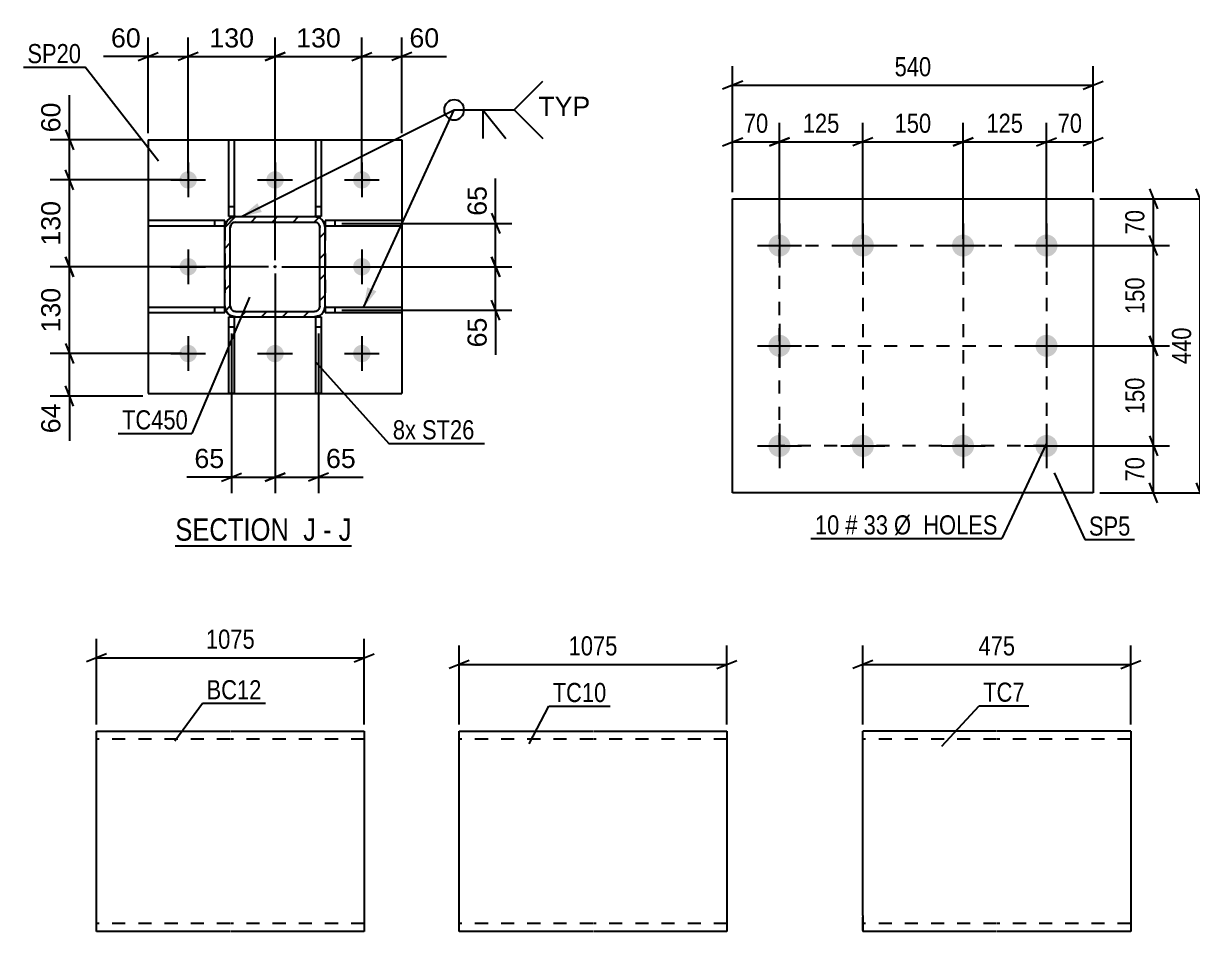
# Model space of a CAD drawing. Header units: millimetres. Extents: x 0 to 841, y 0 to 1249.
# Drawn here: x 481.8 to 656.9, y 320.5 to 456.5 of the extents above; entities that cross this region are included whole.
import ezdxf

# ---------------------------------------------------------------- set-up
doc = ezdxf.new("R2010")
doc.units = ezdxf.units.MM
doc.linetypes.add('DXK_LINE_DOT2', pattern=[3.9198, 1.9599, -1.9599])
doc.linetypes.add('DXK_LINE_DOT3', pattern=[5.9187, 2.979, -0.9799, 0.9799, -0.9799])
doc.styles.add('Arial', font='ARIAL.TTF', dxfattribs={"height": 0.2})
doc.styles.add('Arial Narrow', font='ARIALN.TTF', dxfattribs={"height": 0.2})

# ---------------------------------------------------------------- blocks, each defined once
blk = doc.blocks.new('Unknown-284856767-21 - 1675')
at = {"color": 6, "linetype": 'Continuous'}
blk.add_line((504.6, 378.27), (530.97, 378.27), dxfattribs=at)
at = {"color": 0, "linetype": 'Continuous'}
for points in [[(522.71, 379.02), (522.71, 382.52), (504.6, 382.52), (504.6, 379.02)], [(525.68, 379.02), (525.68, 382.52), (523.76, 382.52), (523.76, 379.02)], [(528.01, 379.02), (528.01, 382.52), (526.73, 382.52), (526.73, 379.02)], [(530.97, 379.02), (530.97, 382.52), (529.06, 382.52), (529.06, 379.02)]]:
    blk.add_wipeout(points, dxfattribs=at)
at = {"color": 7, "linetype": 'Continuous', "style": 'Arial Narrow'}
for s, p in [('SECTION ', (504.6, 379.02)), ('J', (523.76, 379.02)), ('J', (529.06, 379.02)), ('-', (526.73, 379.02))]:
    blk.add_text(s, height=3.34, dxfattribs=at).set_placement(p)
blk = doc.blocks.new('Part-284856767-1783 - 1675')
at = {"color": 2, "linetype": 'Continuous'}
for p, q in [((538.53, 413.93), (527.03, 413.93)), ((527.03, 413.93), (527.03, 413.13)), ((538.53, 413.93), (538.53, 413.13)), ((538.53, 413.13), (527.03, 413.13))]:
    blk.add_line(p, q, dxfattribs=at)
at = {"color": 7, "linetype": 'DXK_LINE_DOT2'}
blk.add_line((528.53, 413.13), (528.53, 413.93), dxfattribs=at)
blk = doc.blocks.new('Part-284856767-1773 - 1675')
at = {"color": 2, "linetype": 'Continuous'}
for p, q in [((512.03, 413.93), (500.53, 413.93)), ((500.53, 413.93), (500.53, 413.13)), ((512.03, 413.13), (512.03, 413.93)), ((512.03, 413.13), (500.53, 413.13))]:
    blk.add_line(p, q, dxfattribs=at)
at = {"color": 7, "linetype": 'DXK_LINE_DOT2'}
blk.add_line((510.53, 413.13), (510.53, 413.93), dxfattribs=at)
blk = doc.blocks.new('Part-284856767-1798 - 1675')
at = {"color": 2, "linetype": 'Continuous'}
for p, q in [((525.63, 401.03), (525.63, 412.53)), ((525.63, 412.53), (526.43, 412.53)), ((526.43, 412.53), (526.43, 401.03)), ((526.43, 401.03), (525.63, 401.03))]:
    blk.add_line(p, q, dxfattribs=at)
at = {"color": 7, "linetype": 'DXK_LINE_DOT2'}
blk.add_line((525.63, 411.03), (526.43, 411.03), dxfattribs=at)
blk = doc.blocks.new('Part-284856767-1778 - 1675')
at = {"color": 2, "linetype": 'Continuous'}
for p, q in [((538.53, 426.93), (527.03, 426.93)), ((527.03, 426.93), (527.03, 426.13)), ((538.53, 426.13), (527.03, 426.13)), ((538.53, 426.93), (538.53, 426.13))]:
    blk.add_line(p, q, dxfattribs=at)
at = {"color": 7, "linetype": 'DXK_LINE_DOT2'}
blk.add_line((528.53, 426.13), (528.53, 426.93), dxfattribs=at)
blk = doc.blocks.new('Part-284856767-1793 - 1675')
at = {"color": 2, "linetype": 'Continuous'}
for p, q in [((512.63, 427.53), (512.63, 439.03)), ((512.63, 439.03), (513.43, 439.03)), ((513.43, 439.03), (513.43, 427.53)), ((513.43, 427.53), (512.63, 427.53))]:
    blk.add_line(p, q, dxfattribs=at)
at = {"color": 7, "linetype": 'DXK_LINE_DOT2'}
blk.add_line((512.63, 429.03), (513.43, 429.03), dxfattribs=at)
blk = doc.blocks.new('Part-284856767-1722 - 1675')
at = {"linetype": 'Continuous'}
h = blk.add_hatch(dxfattribs=at)
h.set_pattern_fill('', scale=0.7, style=0, pattern_type=0)
h.set_pattern_definition([(45, (513.634, 427.534), (-1.57154, 1.57154), [])])
h.paths.add_polyline_path([(525.43, 427.53), (513.63, 427.53), (513.02, 427.41), (512.5, 427.07), (512.16, 426.55), (512.03, 425.93), (512.03, 414.13), (512.16, 413.52), (512.5, 413), (513.02, 412.66), (513.63, 412.53), (525.43, 412.53), (526.05, 412.66), (526.57, 413), (526.91, 413.52), (527.03, 414.13), (527.03, 425.93), (526.91, 426.55), (526.57, 427.07), (526.05, 427.41)])
h.paths.add_polyline_path([(526.17, 426.24), (526.23, 425.93), (526.23, 414.13), (526.17, 413.83), (526, 413.57), (525.74, 413.39), (525.43, 413.33), (513.63, 413.33), (513.33, 413.39), (513.07, 413.57), (512.89, 413.83), (512.83, 414.13), (512.83, 425.93), (512.89, 426.24), (513.07, 426.5), (513.33, 426.67), (513.63, 426.73), (525.43, 426.73), (525.74, 426.67), (526, 426.5)])
blk.add_hatch(color=246, dxfattribs=at).paths.add_polyline_path([(519.53, 419.93, -1), (519.53, 420.13, -1)])
at = {"color": 7, "linetype": 'DXK_LINE_DOT2'}
for p, q in [((513.02, 427.41), (513.63, 427.53)), ((513.63, 427.53), (525.43, 427.53)), ((525.43, 427.53), (526.05, 427.41)), ((512.03, 425.93), (512.16, 426.55)), ((512.03, 425.93), (512.03, 414.13)), ((512.89, 426.24), (512.83, 425.93)), ((512.83, 414.13), (512.83, 425.93)), ((513.63, 426.73), (513.33, 426.67)), ((513.63, 426.73), (525.43, 426.73)), ((525.74, 426.67), (525.43, 426.73)), ((526.23, 425.93), (526.17, 426.24)), ((526.23, 414.13), (526.23, 425.93)), ((526.91, 426.55), (527.03, 425.93)), ((527.03, 425.93), (527.03, 414.13)), ((512.16, 413.52), (512.03, 414.13)), ((512.83, 414.13), (512.89, 413.83)), ((513.33, 413.39), (513.63, 413.33)), ((513.63, 413.33), (525.43, 413.33)), ((525.43, 413.33), (525.74, 413.39)), ((526.17, 413.83), (526.23, 414.13)), ((527.03, 414.13), (526.91, 413.52)), ((513.63, 412.53), (513.02, 412.66)), ((513.63, 412.53), (525.43, 412.53)), ((526.05, 412.66), (525.43, 412.53))]:
    blk.add_line(p, q, dxfattribs=at)
at = {"color": 2, "linetype": 'Continuous'}
for p, q in [((513.63, 427.53), (513.02, 427.41)), ((513.63, 427.53), (513.63, 427.53)), ((513.63, 427.53), (525.43, 427.53)), ((525.43, 427.53), (525.43, 427.53)), ((526.05, 427.41), (525.43, 427.53)), ((512.16, 426.55), (512.03, 425.93)), ((512.03, 425.93), (512.03, 425.93)), ((512.03, 414.13), (512.03, 425.93)), ((512.83, 425.93), (512.89, 426.24)), ((512.83, 425.93), (512.83, 425.93)), ((512.83, 414.13), (512.83, 425.93)), ((513.33, 426.67), (513.63, 426.73)), ((513.63, 426.73), (513.63, 426.73)), ((513.63, 426.73), (525.43, 426.73)), ((525.43, 426.73), (525.43, 426.73)), ((525.43, 426.73), (525.74, 426.67)), ((526.17, 426.24), (526.23, 425.93)), ((526.23, 425.93), (526.23, 425.93)), ((526.23, 414.13), (526.23, 425.93)), ((527.03, 425.93), (526.91, 426.55)), ((527.03, 425.93), (527.03, 425.93)), ((527.03, 414.13), (527.03, 425.93)), ((512.03, 414.13), (512.03, 414.13)), ((512.03, 414.13), (512.16, 413.52)), ((512.83, 414.13), (512.83, 414.13)), ((512.89, 413.83), (512.83, 414.13)), ((513.63, 413.33), (513.33, 413.39)), ((513.63, 413.33), (513.63, 413.33)), ((513.63, 413.33), (525.43, 413.33)), ((525.74, 413.39), (525.43, 413.33)), ((525.43, 413.33), (525.43, 413.33)), ((526.23, 414.13), (526.17, 413.83)), ((526.23, 414.13), (526.23, 414.13)), ((526.91, 413.52), (527.03, 414.13)), ((527.03, 414.13), (527.03, 414.13)), ((513.02, 412.66), (513.63, 412.53)), ((513.63, 412.53), (513.63, 412.53)), ((513.63, 412.53), (525.43, 412.53)), ((525.43, 412.53), (526.05, 412.66)), ((525.43, 412.53), (525.43, 412.53))]:
    blk.add_line(p, q, dxfattribs=at)
at = {"color": 7, "linetype": 'DXK_LINE_DOT3'}
blk.add_line((519.53, 420.03), (519.53, 420.03), dxfattribs=at)
at = {"color": 246, "linetype": 'DXK_LINE_DOT2'}
blk.add_line((519.53, 420.03), (519.53, 420.03), dxfattribs=at)
at = {"color": 246, "linetype": 'Continuous'}
blk.add_circle((519.53, 420.03), 0.1, dxfattribs=at)
at = {"color": 7, "linetype": 'DXK_LINE_DOT2'}
for centre, radius, start, end in [((513.63, 425.93), 1.6, 112.5, 157.5), ((525.43, 425.93), 1.6, 22.5, 67.5), ((513.63, 425.93), 0.8, 112.5, 157.5), ((525.43, 425.93), 0.8, 22.5, 67.5), ((513.63, 414.13), 1.6, 202.5, 247.5), ((513.63, 414.13), 0.8, 202.5, 247.5), ((525.43, 414.13), 0.8, 292.5, 337.5), ((525.43, 414.13), 1.6, 292.5, 337.5)]:
    blk.add_arc(centre, radius, start, end, dxfattribs=at)
at = {"color": 2, "linetype": 'Continuous'}
for centre, radius, start, end in [((513.63, 425.93), 1.6, 112.5, 157.5), ((525.43, 425.93), 1.6, 22.5, 67.5), ((513.63, 425.93), 0.8, 112.5, 157.5), ((525.43, 425.93), 0.8, 22.5, 67.5), ((513.63, 414.13), 1.6, 202.5, 247.5), ((513.63, 414.13), 0.8, 202.5, 247.5), ((525.43, 414.13), 0.8, 292.5, 337.5), ((525.43, 414.13), 1.6, 292.5, 337.5)]:
    blk.add_arc(centre, radius, start, end, dxfattribs=at)
blk = doc.blocks.new('Part-284856767-1860 - 1675')
at = {"color": 2, "linetype": 'Continuous'}
for p, q in [((500.53, 439.03), (538.53, 439.03)), ((500.53, 439.03), (500.53, 401.03)), ((538.53, 439.03), (538.53, 401.03)), ((500.53, 401.03), (538.53, 401.03))]:
    blk.add_line(p, q, dxfattribs=at)
blk = doc.blocks.new('Bolt-284856767-1731 - 1675')
at = {"linetype": 'Continuous'}
for points in [[(507.83, 433.03, -1), (505.23, 433.03, -1)], [(520.83, 433.03, -1), (518.23, 433.03, -1)], [(533.83, 433.03, -1), (531.23, 433.03, -1)], [(507.83, 420.03, -1), (505.23, 420.03, -1)], [(533.83, 420.03, -1), (531.23, 420.03, -1)], [(507.83, 407.03, -1), (505.23, 407.03, -1)], [(520.83, 407.03, -1), (518.23, 407.03, -1)], [(533.83, 407.03, -1), (531.23, 407.03, -1)]]:
    blk.add_hatch(color=1, dxfattribs=at).paths.add_polyline_path(points)
at = {"color": 1, "linetype": 'Continuous'}
for p, q in [((506.53, 435.63), (506.53, 430.43)), ((519.53, 435.63), (519.53, 430.43)), ((532.53, 435.63), (532.53, 430.43)), ((503.93, 433.03), (509.13, 433.03)), ((516.93, 433.03), (522.13, 433.03)), ((529.93, 433.03), (535.13, 433.03)), ((506.53, 422.63), (506.53, 417.43)), ((532.53, 422.63), (532.53, 417.43)), ((503.93, 420.03), (509.13, 420.03)), ((529.93, 420.03), (535.13, 420.03)), ((506.53, 409.63), (506.53, 404.43)), ((519.53, 409.63), (519.53, 404.43)), ((532.53, 409.63), (532.53, 404.43)), ((503.93, 407.03), (509.13, 407.03)), ((516.93, 407.03), (522.13, 407.03)), ((529.93, 407.03), (535.13, 407.03))]:
    blk.add_line(p, q, dxfattribs=at)
blk = doc.blocks.new('Part-284856767-1768 - 1675')
at = {"color": 2, "linetype": 'Continuous'}
for p, q in [((512.03, 426.93), (500.53, 426.93)), ((500.53, 426.93), (500.53, 426.13)), ((512.03, 426.13), (500.53, 426.13)), ((512.03, 426.13), (512.03, 426.93))]:
    blk.add_line(p, q, dxfattribs=at)
at = {"color": 7, "linetype": 'DXK_LINE_DOT2'}
blk.add_line((510.53, 426.13), (510.53, 426.93), dxfattribs=at)
blk = doc.blocks.new('Part-284856767-1788 - 1675')
at = {"color": 2, "linetype": 'Continuous'}
for p, q in [((525.63, 427.53), (525.63, 439.03)), ((525.63, 439.03), (526.43, 439.03)), ((526.43, 439.03), (526.43, 427.53)), ((526.43, 427.53), (525.63, 427.53))]:
    blk.add_line(p, q, dxfattribs=at)
at = {"color": 7, "linetype": 'DXK_LINE_DOT2'}
blk.add_line((525.63, 429.03), (526.43, 429.03), dxfattribs=at)
blk = doc.blocks.new('Part-284856767-1803 - 1675')
at = {"color": 2, "linetype": 'Continuous'}
for p, q in [((512.63, 401.03), (512.63, 412.53)), ((512.63, 412.53), (513.43, 412.53)), ((513.43, 412.53), (513.43, 401.03)), ((513.43, 401.03), (512.63, 401.03))]:
    blk.add_line(p, q, dxfattribs=at)
at = {"color": 7, "linetype": 'DXK_LINE_DOT2'}
blk.add_line((512.63, 411.03), (513.43, 411.03), dxfattribs=at)
blk = doc.blocks.new('Part-284856767-5589 - 5583')
at = {"color": 2, "linetype": 'Continuous'}
for p, q in [((547.11, 322.89), (547.11, 350.49)), ((547.11, 350.49), (567.11, 350.49)), ((567.21, 350.49), (587.21, 350.49)), ((587.21, 350.49), (587.21, 350.31)), ((587.21, 350.31), (587.21, 320.49)), ((547.11, 320.49), (547.11, 322.89)), ((567.11, 320.49), (547.11, 320.49)), ((587.21, 320.49), (567.21, 320.49))]:
    blk.add_line(p, q, dxfattribs=at)
at = {"color": 7, "linetype": 'DXK_LINE_DOT2'}
for p, q in [((567.11, 349.29), (547.11, 349.29)), ((587.21, 349.29), (567.21, 349.29)), ((547.11, 320.67), (547.11, 322.89)), ((547.11, 321.69), (547.11, 321.78)), ((567.11, 321.69), (547.11, 321.69)), ((587.21, 321.69), (567.21, 321.69)), ((587.21, 321.69), (587.21, 321.78))]:
    blk.add_line(p, q, dxfattribs=at)
blk = doc.blocks.new('Part-284856767-5617 - 5610')
at = {"color": 2, "linetype": 'Continuous'}
for p, q in [((492.79, 322.89), (492.79, 350.49)), ((492.79, 350.49), (512.79, 350.49)), ((512.89, 350.49), (532.89, 350.49)), ((532.89, 350.49), (532.89, 350.31)), ((532.89, 350.31), (532.89, 320.49)), ((492.79, 320.49), (492.79, 322.89)), ((512.79, 320.49), (492.79, 320.49)), ((532.89, 320.49), (512.89, 320.49))]:
    blk.add_line(p, q, dxfattribs=at)
at = {"color": 7, "linetype": 'DXK_LINE_DOT2'}
for p, q in [((512.79, 349.29), (492.79, 349.29)), ((532.89, 349.29), (512.89, 349.29)), ((492.79, 320.67), (492.79, 322.89)), ((492.79, 321.69), (492.79, 321.78)), ((512.79, 321.69), (492.79, 321.69)), ((532.89, 321.69), (512.89, 321.69)), ((532.89, 321.69), (532.89, 321.78))]:
    blk.add_line(p, q, dxfattribs=at)
blk = doc.blocks.new('Part-284856767-5778 - 5772')
at = {"color": 2, "linetype": 'Continuous'}
for p, q in [((588.06, 386.2), (588.06, 430.2)), ((588.06, 430.2), (642.06, 430.2)), ((642.06, 430.2), (642.06, 386.2)), ((642.06, 386.2), (588.06, 386.2))]:
    blk.add_line(p, q, dxfattribs=at)
blk = doc.blocks.new('Bolt-284856767-5811 - 5772')
at = {"linetype": 'Continuous'}
for points in [[(595.06, 424.85, -1), (595.06, 421.55, -1)], [(607.56, 424.85, -1), (607.56, 421.55, -1)], [(622.56, 424.85, -1), (622.56, 421.55, -1)], [(635.06, 424.85, -1), (635.06, 421.55, -1)], [(595.06, 409.85, -1), (595.06, 406.55, -1)], [(635.06, 409.85, -1), (635.06, 406.55, -1)], [(595.06, 394.85, -1), (595.06, 391.55, -1)], [(607.56, 394.85, -1), (607.56, 391.55, -1)], [(622.56, 394.85, -1), (622.56, 391.55, -1)], [(635.06, 394.85, -1), (635.06, 391.55, -1)]]:
    blk.add_hatch(color=1, dxfattribs=at).paths.add_polyline_path(points)
at = {"color": 1, "linetype": 'Continuous'}
for p, q in [((595.06, 426.5), (595.06, 419.9)), ((607.56, 426.5), (607.56, 419.9)), ((622.56, 426.5), (622.56, 419.9)), ((635.06, 426.5), (635.06, 419.9)), ((591.76, 423.2), (598.36, 423.2)), ((604.26, 423.2), (610.86, 423.2)), ((619.26, 423.2), (625.86, 423.2)), ((631.76, 423.2), (638.36, 423.2)), ((595.06, 411.5), (595.06, 404.9)), ((635.06, 411.5), (635.06, 404.9)), ((591.76, 408.2), (598.36, 408.2)), ((631.76, 408.2), (638.36, 408.2)), ((595.06, 396.5), (595.06, 389.9)), ((607.56, 396.5), (607.56, 389.9)), ((622.56, 396.5), (622.56, 389.9)), ((635.06, 396.5), (635.06, 389.9)), ((591.76, 393.2), (598.36, 393.2)), ((604.26, 393.2), (610.86, 393.2)), ((619.26, 393.2), (625.86, 393.2)), ((631.76, 393.2), (638.36, 393.2))]:
    blk.add_line(p, q, dxfattribs=at)
blk = doc.blocks.new('Part-284856767-2026 - 2009')
at = {"color": 2, "linetype": 'Continuous'}
for p, q in [((627.57, 350.49), (607.57, 350.49)), ((607.57, 322.89), (607.57, 350.49)), ((647.67, 350.49), (627.67, 350.49)), ((647.67, 350.49), (647.67, 320.49)), ((607.57, 322.89), (607.57, 320.49)), ((627.57, 320.49), (607.57, 320.49)), ((647.67, 320.49), (627.67, 320.49))]:
    blk.add_line(p, q, dxfattribs=at)
at = {"color": 7, "linetype": 'DXK_LINE_DOT2'}
for p, q in [((627.57, 349.29), (607.57, 349.29)), ((647.67, 349.29), (627.67, 349.29)), ((607.57, 320.67), (607.57, 322.89)), ((607.57, 321.69), (607.57, 321.78)), ((627.57, 321.69), (607.57, 321.69)), ((647.67, 321.69), (627.67, 321.69)), ((647.67, 321.69), (647.67, 321.78))]:
    blk.add_line(p, q, dxfattribs=at)
blk = doc.blocks.new('Rectangle-284856767-5907 - 5772')
at = {"color": 1, "linetype": 'DXK_LINE_DOT2'}
blk.add_lwpolyline([(595.06, 423.2), (635.06, 423.2), (635.06, 393.2), (595.06, 393.2), (595.06, 423.2)], close=True, dxfattribs=at)
blk = doc.blocks.new('Line-284856767-5886 - 5772')
at = {"color": 1, "linetype": 'DXK_LINE_DOT2'}
blk.add_line((607.56, 423.2), (607.56, 393.2), dxfattribs=at)
blk = doc.blocks.new('Line-284856767-5893 - 5772')
at = {"color": 1, "linetype": 'DXK_LINE_DOT2'}
blk.add_line((622.56, 423.2), (622.56, 393.2), dxfattribs=at)
blk = doc.blocks.new('Line-284856767-5900 - 5772')
at = {"color": 1, "linetype": 'DXK_LINE_DOT2'}
blk.add_line((595.06, 408.2), (635.06, 408.2), dxfattribs=at)
blk = doc.blocks.new('StraightDimension-284856767-1909 - 1675')
at = {"color": 7, "linetype": 'Continuous'}
for p, q in [((519.53, 421.03), (519.53, 454.36)), ((532.53, 434.03), (532.53, 454.36)), ((521.03, 452.11), (518.03, 450.91)), ((531.03, 450.91), (534.03, 452.11)), ((519.53, 451.51), (532.53, 451.51))]:
    blk.add_line(p, q, dxfattribs=at)
at = {"color": 0}
blk.add_wipeout([(529.97, 452.26), (529.97, 456.46), (522.1, 456.46), (522.1, 452.26)], dxfattribs=at)
at = {"color": 3, "style": 'Arial'}
blk.add_text('130', height=2.865, dxfattribs=at).set_placement((522.7, 452.86))
blk = doc.blocks.new('StraightDimension-284856767-1868 - 1675')
at = {"color": 7, "linetype": 'Continuous'}
for p, q in [((551.97, 428.03), (553.17, 425.03)), ((529.53, 426.53), (554.97, 426.53)), ((552.57, 420.03), (552.57, 426.53)), ((553.17, 418.53), (551.97, 421.53)), ((520.53, 420.03), (554.97, 420.03))]:
    blk.add_line(p, q, dxfattribs=at)
at = {"color": 0}
blk.add_wipeout([(551.82, 432.71), (547.62, 432.71), (547.62, 427.06), (551.82, 427.06)], dxfattribs=at)
at = {"color": 7, "linetype": 'Continuous'}
blk.add_line((552.57, 426.53), (552.57, 433.23), dxfattribs=at)
blk.add_line((552.57, 426.53), (552.57, 433.23), dxfattribs=at)
at = {"color": 3, "style": 'Arial'}
blk.add_text('65', height=2.865, rotation=90.0002, dxfattribs=at).set_placement((551.22, 427.66))
blk = doc.blocks.new('StraightDimension-284856767-1887 - 1675')
at = {"color": 7, "linetype": 'Continuous'}
for p, q in [((489.33, 418.53), (488.13, 421.53)), ((518.53, 420.03), (485.88, 420.03)), ((488.73, 407.03), (488.73, 420.03)), ((488.13, 408.53), (489.33, 405.53)), ((505.53, 407.03), (485.88, 407.03))]:
    blk.add_line(p, q, dxfattribs=at)
at = {"color": 0}
blk.add_wipeout([(487.98, 417.47), (483.78, 417.47), (483.78, 409.6), (487.98, 409.6)], dxfattribs=at)
at = {"color": 3, "style": 'Arial'}
blk.add_text('130', height=2.865, rotation=90.0002, dxfattribs=at).set_placement((487.38, 410.2))
blk = doc.blocks.new('StraightDimension-284856767-1863 - 1675')
at = {"color": 7, "linetype": 'Continuous'}
for p, q in [((551.97, 421.53), (553.17, 418.53)), ((520.53, 420.03), (554.97, 420.03)), ((552.57, 413.53), (552.57, 420.03)), ((553.17, 412.03), (551.97, 415.03)), ((529.53, 413.53), (554.97, 413.53))]:
    blk.add_line(p, q, dxfattribs=at)
at = {"color": 0}
blk.add_wipeout([(551.82, 413.01), (547.62, 413.01), (547.62, 407.36), (551.82, 407.36)], dxfattribs=at)
at = {"color": 7, "linetype": 'Continuous'}
blk.add_line((552.57, 413.53), (552.57, 406.84), dxfattribs=at)
blk.add_line((552.57, 413.53), (552.57, 406.84), dxfattribs=at)
at = {"color": 3, "style": 'Arial'}
blk.add_text('65', height=2.865, rotation=90.0002, dxfattribs=at).set_placement((551.22, 407.96))
blk = doc.blocks.new('StraightDimension-284856767-1938 - 1675')
at = {"color": 7, "linetype": 'Continuous'}
for p, q in [((506.53, 434.03), (506.53, 454.36)), ((519.53, 421.03), (519.53, 454.36)), ((508.03, 452.11), (505.03, 450.91)), ((518.03, 450.91), (521.03, 452.11)), ((506.53, 451.51), (519.53, 451.51))]:
    blk.add_line(p, q, dxfattribs=at)
at = {"color": 0}
blk.add_wipeout([(516.97, 452.26), (516.97, 456.46), (509.1, 456.46), (509.1, 452.26)], dxfattribs=at)
at = {"color": 3, "style": 'Arial'}
blk.add_text('130', height=2.865, dxfattribs=at).set_placement((509.7, 452.86))
blk = doc.blocks.new('StraightDimension-284856767-1874 - 1675')
at = {"color": 7, "linetype": 'Continuous'}
for p, q in [((488.13, 440.53), (489.33, 437.53)), ((499.53, 439.03), (485.88, 439.03)), ((488.73, 433.03), (488.73, 439.03)), ((489.33, 431.53), (488.13, 434.53)), ((505.53, 433.03), (485.88, 433.03))]:
    blk.add_line(p, q, dxfattribs=at)
at = {"color": 0}
blk.add_wipeout([(487.98, 445.21), (483.78, 445.21), (483.78, 439.56), (487.98, 439.56)], dxfattribs=at)
at = {"color": 7, "linetype": 'Continuous'}
blk.add_line((488.73, 439.03), (488.73, 445.73), dxfattribs=at)
blk.add_line((488.73, 439.03), (488.73, 445.73), dxfattribs=at)
at = {"color": 3, "style": 'Arial'}
blk.add_text('60', height=2.865, rotation=90.0002, dxfattribs=at).set_placement((487.38, 440.16))
blk = doc.blocks.new('StraightDimension-284856767-1881 - 1675')
at = {"color": 7, "linetype": 'Continuous'}
for p, q in [((489.33, 431.53), (488.13, 434.53)), ((505.53, 433.03), (485.88, 433.03)), ((488.73, 420.03), (488.73, 433.03)), ((488.13, 421.53), (489.33, 418.53)), ((518.53, 420.03), (485.88, 420.03))]:
    blk.add_line(p, q, dxfattribs=at)
at = {"color": 0}
blk.add_wipeout([(487.98, 430.47), (483.78, 430.47), (483.78, 422.6), (487.98, 422.6)], dxfattribs=at)
at = {"color": 3, "style": 'Arial'}
blk.add_text('130', height=2.865, rotation=90.0002, dxfattribs=at).set_placement((487.38, 423.2))
blk = doc.blocks.new('StraightDimension-284856767-1893 - 1675')
at = {"color": 7, "linetype": 'Continuous'}
for p, q in [((488.13, 408.53), (489.33, 405.53)), ((505.53, 407.03), (485.88, 407.03)), ((488.73, 400.68), (488.73, 407.03)), ((489.33, 399.18), (488.13, 402.18)), ((499.72, 400.68), (485.88, 400.68))]:
    blk.add_line(p, q, dxfattribs=at)
at = {"color": 0}
blk.add_wipeout([(487.98, 400.15), (483.78, 400.15), (483.78, 394.5), (487.98, 394.5)], dxfattribs=at)
at = {"color": 7, "linetype": 'Continuous'}
blk.add_line((488.73, 400.68), (488.73, 393.98), dxfattribs=at)
blk.add_line((488.73, 400.68), (488.73, 393.98), dxfattribs=at)
at = {"color": 3, "style": 'Arial'}
blk.add_text('64', height=2.865, rotation=90.0002, dxfattribs=at).set_placement((487.38, 395.1))
blk = doc.blocks.new('StraightDimension-284856767-1898 - 1675')
at = {"color": 7, "linetype": 'Continuous'}
for p, q in [((519.53, 419.03), (519.53, 386.15)), ((513.03, 410.03), (513.03, 386.15)), ((511.53, 387.95), (514.53, 389.15)), ((521.03, 389.15), (518.03, 387.95)), ((513.03, 388.55), (519.53, 388.55))]:
    blk.add_line(p, q, dxfattribs=at)
at = {"color": 0}
blk.add_wipeout([(512.51, 389.3), (512.51, 393.5), (506.86, 393.5), (506.86, 389.3)], dxfattribs=at)
at = {"color": 7, "linetype": 'Continuous'}
blk.add_line((513.03, 388.55), (506.34, 388.55), dxfattribs=at)
blk.add_line((513.03, 388.55), (506.34, 388.55), dxfattribs=at)
at = {"color": 3, "style": 'Arial'}
blk.add_text('65', height=2.865, dxfattribs=at).set_placement((507.46, 389.9))
blk = doc.blocks.new('StraightDimension-284856767-1903 - 1675')
at = {"color": 7, "linetype": 'Continuous'}
for p, q in [((519.53, 419.03), (519.53, 386.15)), ((526.03, 410.03), (526.03, 386.15)), ((518.03, 387.95), (521.03, 389.15)), ((527.53, 389.15), (524.53, 387.95)), ((519.53, 388.55), (526.03, 388.55))]:
    blk.add_line(p, q, dxfattribs=at)
at = {"color": 0}
blk.add_wipeout([(532.21, 389.3), (532.21, 393.5), (526.56, 393.5), (526.56, 389.3)], dxfattribs=at)
at = {"color": 7, "linetype": 'Continuous'}
blk.add_line((526.03, 388.55), (532.73, 388.55), dxfattribs=at)
blk.add_line((526.03, 388.55), (532.73, 388.55), dxfattribs=at)
at = {"color": 3, "style": 'Arial'}
blk.add_text('65', height=2.865, dxfattribs=at).set_placement((527.16, 389.9))
blk = doc.blocks.new('StraightDimension-284856767-1918 - 1675')
at = {"color": 7, "linetype": 'Continuous'}
for p, q in [((532.53, 434.03), (532.53, 454.36)), ((538.53, 440.03), (538.53, 454.36)), ((531.03, 450.91), (534.03, 452.11)), ((540.03, 452.11), (537.03, 450.91)), ((532.53, 451.51), (538.53, 451.51))]:
    blk.add_line(p, q, dxfattribs=at)
at = {"color": 0}
blk.add_wipeout([(544.71, 452.26), (544.71, 456.46), (539.06, 456.46), (539.06, 452.26)], dxfattribs=at)
at = {"color": 7, "linetype": 'Continuous'}
blk.add_line((538.53, 451.51), (545.23, 451.51), dxfattribs=at)
blk.add_line((538.53, 451.51), (545.23, 451.51), dxfattribs=at)
at = {"color": 3, "style": 'Arial'}
blk.add_text('60', height=2.865, dxfattribs=at).set_placement((539.66, 452.86))
blk = doc.blocks.new('StraightDimension-284856767-1928 - 1675')
at = {"color": 7, "linetype": 'Continuous'}
for p, q in [((500.53, 440.03), (500.53, 454.36)), ((506.53, 434.03), (506.53, 454.36)), ((499.03, 450.91), (502.03, 452.11)), ((508.03, 452.11), (505.03, 450.91)), ((500.53, 451.51), (506.53, 451.51))]:
    blk.add_line(p, q, dxfattribs=at)
at = {"color": 0}
blk.add_wipeout([(500.01, 452.26), (500.01, 456.46), (494.36, 456.46), (494.36, 452.26)], dxfattribs=at)
at = {"color": 7, "linetype": 'Continuous'}
blk.add_line((500.53, 451.51), (493.84, 451.51), dxfattribs=at)
blk.add_line((500.53, 451.51), (493.84, 451.51), dxfattribs=at)
at = {"color": 3, "style": 'Arial'}
blk.add_text('60', height=2.865, dxfattribs=at).set_placement((494.96, 452.86))
blk = doc.blocks.new('StraightDimension-284856767-5593 - 5583')
at = {"color": 7, "linetype": 'Continuous'}
for p, q in [((547.11, 351.49), (547.11, 363.34)), ((587.21, 351.49), (587.21, 363.34)), ((548.61, 361.09), (545.61, 359.89)), ((585.71, 359.89), (588.71, 361.09)), ((547.11, 360.49), (587.21, 360.49))]:
    blk.add_line(p, q, dxfattribs=at)
at = {"color": 0}
blk.add_wipeout([(571.42, 361.24), (571.42, 365.44), (562.9, 365.44), (562.9, 361.24)], dxfattribs=at)
at = {"color": 3, "style": 'Arial Narrow'}
blk.add_text('1075', height=2.863, dxfattribs=at).set_placement((563.5, 361.84))
blk = doc.blocks.new('StraightDimension-284856767-5620 - 5610')
at = {"color": 7, "linetype": 'Continuous'}
for p, q in [((492.79, 351.49), (492.79, 364.34)), ((532.89, 351.49), (532.89, 364.34)), ((494.29, 362.09), (491.29, 360.89)), ((492.79, 361.49), (532.89, 361.49)), ((531.39, 360.89), (534.39, 362.09))]:
    blk.add_line(p, q, dxfattribs=at)
at = {"color": 0}
blk.add_wipeout([(517.1, 362.24), (517.1, 366.44), (508.59, 366.44), (508.59, 362.24)], dxfattribs=at)
at = {"color": 3, "style": 'Arial Narrow'}
blk.add_text('1075', height=2.863, dxfattribs=at).set_placement((509.19, 362.84))
blk = doc.blocks.new('StraightDimension-284856767-14432 - 5772')
at = {"color": 7, "linetype": 'Continuous'}
for p, q in [((607.56, 424.2), (607.56, 441.58)), ((622.56, 424.2), (622.56, 441.58)), ((609.06, 439.33), (606.06, 438.13)), ((607.56, 438.73), (622.56, 438.73)), ((621.06, 438.13), (624.06, 439.33))]:
    blk.add_line(p, q, dxfattribs=at)
at = {"color": 0}
blk.add_wipeout([(618.4, 439.48), (618.4, 443.68), (611.71, 443.68), (611.71, 439.48)], dxfattribs=at)
at = {"color": 3, "style": 'Arial Narrow'}
blk.add_text('150', height=2.863, dxfattribs=at).set_placement((612.31, 440.08))
blk = doc.blocks.new('StraightDimension-284856767-5838 - 5772')
at = {"color": 7, "linetype": 'Continuous'}
for p, q in [((635.06, 424.2), (635.06, 441.58)), ((642.06, 431.2), (642.06, 441.58)), ((633.56, 438.13), (636.56, 439.33)), ((635.06, 438.73), (642.06, 438.73)), ((643.56, 439.33), (640.56, 438.13))]:
    blk.add_line(p, q, dxfattribs=at)
at = {"color": 0}
blk.add_wipeout([(640.99, 439.48), (640.99, 443.68), (636.13, 443.68), (636.13, 439.48)], dxfattribs=at)
at = {"color": 3, "style": 'Arial Narrow'}
blk.add_text('70', height=2.863, dxfattribs=at).set_placement((636.73, 440.08))
blk = doc.blocks.new('StraightDimension-284856767-5813 - 5772')
at = {"color": 7, "linetype": 'Continuous'}
for p, q in [((588.06, 431.2), (588.06, 450.05)), ((642.06, 431.2), (642.06, 450.05)), ((589.56, 447.8), (586.56, 446.6)), ((588.06, 447.2), (642.06, 447.2)), ((640.56, 446.6), (643.56, 447.8))]:
    blk.add_line(p, q, dxfattribs=at)
at = {"color": 0}
blk.add_wipeout([(618.4, 447.95), (618.4, 452.15), (611.71, 452.15), (611.71, 447.95)], dxfattribs=at)
at = {"color": 3, "style": 'Arial Narrow'}
blk.add_text('540', height=2.863, dxfattribs=at).set_placement((612.31, 448.55))
blk = doc.blocks.new('StraightDimension-284856767-5828 - 5772')
at = {"color": 7, "linetype": 'Continuous'}
for p, q in [((588.06, 431.2), (588.06, 441.58)), ((595.06, 424.2), (595.06, 441.58)), ((586.56, 438.13), (589.56, 439.33)), ((588.06, 438.73), (595.06, 438.73)), ((596.56, 439.33), (593.56, 438.13))]:
    blk.add_line(p, q, dxfattribs=at)
at = {"color": 0}
blk.add_wipeout([(593.99, 439.48), (593.99, 443.68), (589.13, 443.68), (589.13, 439.48)], dxfattribs=at)
at = {"color": 3, "style": 'Arial Narrow'}
blk.add_text('70', height=2.863, dxfattribs=at).set_placement((589.73, 440.08))
blk = doc.blocks.new('StraightDimension-284856767-5851 - 5772')
at = {"color": 7, "linetype": 'Continuous'}
for p, q in [((658.66, 428.7), (657.46, 431.7)), ((643.06, 430.2), (660.46, 430.2)), ((658.06, 386.2), (658.06, 430.2)), ((657.46, 387.7), (658.66, 384.7)), ((643.06, 386.2), (660.46, 386.2))]:
    blk.add_line(p, q, dxfattribs=at)
at = {"color": 0}
blk.add_wipeout([(657.31, 411.55), (653.11, 411.55), (653.11, 404.86), (657.31, 404.86)], dxfattribs=at)
at = {"color": 3, "style": 'Arial Narrow'}
blk.add_text('440', height=2.863, rotation=90.0002, dxfattribs=at).set_placement((656.71, 405.46))
blk = doc.blocks.new('StraightDimension-284856767-5866 - 5772')
at = {"color": 7, "linetype": 'Continuous'}
for p, q in [((650.46, 431.7), (651.66, 428.7)), ((643.06, 430.2), (653.46, 430.2)), ((651.06, 423.2), (651.06, 430.2)), ((651.66, 421.7), (650.46, 424.7)), ((636.06, 423.2), (653.46, 423.2))]:
    blk.add_line(p, q, dxfattribs=at)
at = {"color": 0}
blk.add_wipeout([(650.31, 429.13), (646.11, 429.13), (646.11, 424.28), (650.31, 424.28)], dxfattribs=at)
at = {"color": 3, "style": 'Arial Narrow'}
blk.add_text('70', height=2.863, rotation=90.0002, dxfattribs=at).set_placement((649.71, 424.88))
blk = doc.blocks.new('StraightDimension-284856767-5876 - 5772')
at = {"color": 7, "linetype": 'Continuous'}
for p, q in [((650.46, 394.7), (651.66, 391.7)), ((636.06, 393.2), (653.46, 393.2)), ((651.06, 386.2), (651.06, 393.2)), ((651.66, 384.7), (650.46, 387.7)), ((643.06, 386.2), (653.46, 386.2))]:
    blk.add_line(p, q, dxfattribs=at)
at = {"color": 0}
blk.add_wipeout([(650.31, 392.13), (646.11, 392.13), (646.11, 387.28), (650.31, 387.28)], dxfattribs=at)
at = {"color": 3, "style": 'Arial Narrow'}
blk.add_text('70', height=2.863, rotation=90.0002, dxfattribs=at).set_placement((649.71, 387.88))
blk = doc.blocks.new('StraightDimension-284856767-14430 - 5772')
at = {"color": 7, "linetype": 'Continuous'}
for p, q in [((595.06, 424.2), (595.06, 441.58)), ((607.56, 424.2), (607.56, 441.58)), ((593.56, 438.13), (596.56, 439.33)), ((595.06, 438.73), (607.56, 438.73)), ((609.06, 439.33), (606.06, 438.13))]:
    blk.add_line(p, q, dxfattribs=at)
at = {"color": 0}
blk.add_wipeout([(604.65, 439.48), (604.65, 443.68), (597.96, 443.68), (597.96, 439.48)], dxfattribs=at)
at = {"color": 3, "style": 'Arial Narrow'}
blk.add_text('125', height=2.863, dxfattribs=at).set_placement((598.56, 440.08))
blk = doc.blocks.new('StraightDimension-284856767-14434 - 5772')
at = {"color": 7, "linetype": 'Continuous'}
for p, q in [((622.56, 424.2), (622.56, 441.58)), ((635.06, 424.2), (635.06, 441.58)), ((624.06, 439.33), (621.06, 438.13)), ((622.56, 438.73), (635.06, 438.73)), ((633.56, 438.13), (636.56, 439.33))]:
    blk.add_line(p, q, dxfattribs=at)
at = {"color": 0}
blk.add_wipeout([(632.15, 439.48), (632.15, 443.68), (625.46, 443.68), (625.46, 439.48)], dxfattribs=at)
at = {"color": 3, "style": 'Arial Narrow'}
blk.add_text('125', height=2.863, dxfattribs=at).set_placement((626.06, 440.08))
blk = doc.blocks.new('StraightDimension-284856767-14454 - 5772')
at = {"color": 7, "linetype": 'Continuous'}
for p, q in [((636.06, 408.2), (653.46, 408.2)), ((651.66, 406.7), (650.46, 409.7)), ((651.06, 393.2), (651.06, 408.2)), ((650.46, 394.7), (651.66, 391.7)), ((636.06, 393.2), (653.46, 393.2))]:
    blk.add_line(p, q, dxfattribs=at)
at = {"color": 0}
blk.add_wipeout([(650.31, 404.05), (646.11, 404.05), (646.11, 397.36), (650.31, 397.36)], dxfattribs=at)
at = {"color": 3, "style": 'Arial Narrow'}
blk.add_text('150', height=2.863, rotation=90.0002, dxfattribs=at).set_placement((649.71, 397.96))
blk = doc.blocks.new('StraightDimension-284856767-14456 - 5772')
at = {"color": 7, "linetype": 'Continuous'}
for p, q in [((651.66, 421.7), (650.46, 424.7)), ((636.06, 423.2), (653.46, 423.2)), ((651.06, 408.2), (651.06, 423.2)), ((636.06, 408.2), (653.46, 408.2)), ((650.46, 409.7), (651.66, 406.7))]:
    blk.add_line(p, q, dxfattribs=at)
at = {"color": 0}
blk.add_wipeout([(650.31, 419.05), (646.11, 419.05), (646.11, 412.36), (650.31, 412.36)], dxfattribs=at)
at = {"color": 3, "style": 'Arial Narrow'}
blk.add_text('150', height=2.863, rotation=90.0002, dxfattribs=at).set_placement((649.71, 412.96))
blk = doc.blocks.new('StraightDimension-284856767-2030 - 2009')
at = {"color": 7, "linetype": 'Continuous'}
for p, q in [((607.57, 351.49), (607.57, 363.34)), ((647.67, 351.49), (647.67, 363.34)), ((609.07, 361.09), (606.07, 359.89)), ((646.17, 359.89), (649.17, 361.09)), ((607.57, 360.49), (647.67, 360.49))]:
    blk.add_line(p, q, dxfattribs=at)
at = {"color": 0}
blk.add_wipeout([(630.96, 361.24), (630.96, 365.44), (624.28, 365.44), (624.28, 361.24)], dxfattribs=at)
at = {"color": 3, "style": 'Arial Narrow'}
blk.add_text('475', height=2.863, dxfattribs=at).set_placement((624.88, 361.84))
blk = doc.blocks.new('Mark-284856767-1718 - 1675')
at = {"color": 0}
blk.add_wipeout([(506.48, 395.68), (506.48, 398.68), (496.62, 398.68), (496.62, 395.68)], dxfattribs=at)
blk.add_wipeout([(506.48, 395.68), (506.48, 398.68), (496.62, 398.68), (496.62, 395.68)], dxfattribs=at)
at = {"color": 30, "linetype": 'Continuous'}
for p in [(515.7, 415.5), (496.02, 395.08)]:
    blk.add_line(p, (507.08, 395.08), dxfattribs=at)
at = {"color": 3, "style": 'Arial Narrow'}
blk.add_text('TC450', height=2.863, dxfattribs=at).set_placement((496.62, 395.68))
blk = doc.blocks.new('Mark-284856767-1856 - 1675')
at = {"color": 0}
blk.add_wipeout([(490.49, 450.51), (490.49, 453.51), (482.45, 453.51), (482.45, 450.51)], dxfattribs=at)
blk.add_wipeout([(490.49, 450.51), (490.49, 453.51), (482.45, 453.51), (482.45, 450.51)], dxfattribs=at)
at = {"color": 30, "linetype": 'Continuous'}
for p in [(481.85, 449.91), (502.08, 435.86)]:
    blk.add_line(p, (491.09, 449.91), dxfattribs=at)
at = {"color": 3, "style": 'Arial Narrow'}
blk.add_text('SP20', height=2.863, dxfattribs=at).set_placement((482.45, 450.51))
blk = doc.blocks.new('WeldMark-284856767-1947 - 1675')
at = {"linetype": 'Continuous'}
for points in [[(517.55, 428.22), (514.53, 427.54), (516.88, 429.56)], [(534.72, 416.35), (532.78, 413.93), (533.35, 416.97)]]:
    blk.add_hatch(color=30, dxfattribs=at).paths.add_polyline_path(points)
at = {"color": 30, "linetype": 'Continuous'}
for p, q in [((514.53, 427.54), (546.35, 443.52)), ((532.78, 413.93), (546.35, 443.52)), ((546.35, 443.52), (555.35, 443.52))]:
    blk.add_line(p, q, dxfattribs=at)
at = {"color": 3, "linetype": 'Continuous'}
for q in [(554.07, 439.23), (550.64, 439.23)]:
    blk.add_line((550.64, 443.52), q, dxfattribs=at)
for start, end in [(90, 270), (270, 90)]:
    blk.add_arc((546.35, 443.52), 1.5, start, end, dxfattribs=at)
at = {"color": 0, "linetype": 'Continuous'}
blk.add_wipeout([(566.73, 442.62), (566.73, 445.62), (558.95, 445.62), (558.95, 442.62)], dxfattribs=at)
blk.add_wipeout([(566.73, 442.62), (566.73, 445.62), (558.95, 445.62), (558.95, 442.62)], dxfattribs=at)
at = {"color": 3, "linetype": 'Continuous'}
for q in [(559.64, 447.8), (559.64, 439.23)]:
    blk.add_line((555.35, 443.52), q, dxfattribs=at)
at = {"color": 3, "linetype": 'Continuous', "style": 'Arial'}
blk.add_text('TYP', height=2.865, dxfattribs=at).set_placement((558.95, 442.62))
blk = doc.blocks.new('MarkSet-284856767-1993 - 1675')
at = {"color": 0}
for points in [[(540.64, 394.19), (540.64, 397.19), (537.17, 397.19), (537.17, 394.19)], [(549.4, 394.19), (549.4, 397.19), (541.54, 397.19), (541.54, 394.19)]]:
    blk.add_wipeout(points, dxfattribs=at)
for points in [[(540.64, 394.19), (540.64, 397.19), (537.17, 397.19), (537.17, 394.19)], [(549.4, 394.19), (549.4, 397.19), (541.54, 397.19), (541.54, 394.19)]]:
    blk.add_wipeout(points, dxfattribs=at)
at = {"color": 30, "linetype": 'Continuous'}
for p, q in [((525.63, 405.77), (536.57, 393.59)), ((536.57, 393.59), (550.9, 393.59))]:
    blk.add_line(p, q, dxfattribs=at)
at = {"color": 3, "style": 'Arial Narrow'}
for s, p in [('8x', (537.17, 394.19)), ('ST26', (541.54, 394.19))]:
    blk.add_text(s, height=2.863, dxfattribs=at).set_placement(p)
blk = doc.blocks.new('Mark-284856767-5585 - 5583')
at = {"color": 0}
blk.add_wipeout([(569.14, 354.86), (569.14, 357.86), (561.11, 357.86), (561.11, 354.86)], dxfattribs=at)
blk.add_wipeout([(569.14, 354.86), (569.14, 357.86), (561.11, 357.86), (561.11, 354.86)], dxfattribs=at)
at = {"color": 30, "linetype": 'Continuous'}
for p, q in [((557.59, 348.59), (560.51, 354.26)), ((560.51, 354.26), (569.74, 354.26))]:
    blk.add_line(p, q, dxfattribs=at)
at = {"color": 3, "style": 'Arial Narrow'}
blk.add_text('TC10', height=2.863, dxfattribs=at).set_placement((561.11, 354.86))
blk = doc.blocks.new('Mark-284856767-5613 - 5610')
at = {"color": 0}
blk.add_wipeout([(517.5, 355.27), (517.5, 358.27), (509.28, 358.27), (509.28, 355.27)], dxfattribs=at)
blk.add_wipeout([(517.5, 355.27), (517.5, 358.27), (509.28, 358.27), (509.28, 355.27)], dxfattribs=at)
at = {"color": 30, "linetype": 'Continuous'}
for p, q in [((504.55, 349.05), (508.68, 354.67)), ((508.68, 354.67), (518.1, 354.67))]:
    blk.add_line(p, q, dxfattribs=at)
at = {"color": 3, "style": 'Arial Narrow'}
blk.add_text('BC12', height=2.863, dxfattribs=at).set_placement((509.28, 355.27))
blk = doc.blocks.new('Mark-284856767-5807 - 5772')
at = {"color": 0}
for points in [[(604.04, 379.95), (604.04, 382.95), (600.38, 382.95), (600.38, 379.95)], [(606.77, 379.95), (606.77, 382.95), (604.94, 382.95), (604.94, 379.95)], [(611.32, 379.95), (611.32, 382.95), (607.67, 382.95), (607.67, 379.95)], [(627.75, 379.95), (627.75, 382.95), (612.22, 382.95), (612.22, 379.95)]]:
    blk.add_wipeout(points, dxfattribs=at)
for points in [[(604.04, 379.95), (604.04, 382.95), (600.38, 382.95), (600.38, 379.95)], [(606.77, 379.95), (606.77, 382.95), (604.94, 382.95), (604.94, 379.95)], [(611.32, 379.95), (611.32, 382.95), (607.67, 382.95), (607.67, 379.95)], [(627.75, 379.95), (627.75, 382.95), (612.22, 382.95), (612.22, 379.95)]]:
    blk.add_wipeout(points, dxfattribs=at)
at = {"color": 7, "linetype": 'Continuous'}
for p in [(635.01, 393.5), (599.78, 379.35)]:
    blk.add_line(p, (628.35, 379.35), dxfattribs=at)
at = {"color": 3, "style": 'Arial Narrow'}
for s, height, p in [('10', 2.863, (600.38, 379.95)), ('#', 2.86, (604.94, 379.95)), ('33', 2.863, (607.67, 379.95)), ('Ø  HOLES', 2.863, (612.22, 379.95))]:
    blk.add_text(s, height=height, dxfattribs=at).set_placement(p)
blk = doc.blocks.new('Mark-284856767-5774 - 5772')
at = {"color": 0}
blk.add_wipeout([(647.62, 379.78), (647.62, 382.78), (641.41, 382.78), (641.41, 379.78)], dxfattribs=at)
blk.add_wipeout([(647.62, 379.78), (647.62, 382.78), (641.41, 382.78), (641.41, 379.78)], dxfattribs=at)
at = {"color": 30, "linetype": 'Continuous'}
for p, q in [((636.23, 389.18), (640.81, 379.18)), ((640.81, 379.18), (648.22, 379.18))]:
    blk.add_line(p, q, dxfattribs=at)
at = {"color": 3, "style": 'Arial Narrow'}
blk.add_text('SP5', height=2.863, dxfattribs=at).set_placement((641.41, 379.78))
blk = doc.blocks.new('Mark-284856767-2022 - 2009')
at = {"color": 0}
blk.add_wipeout([(631.79, 354.91), (631.79, 357.91), (625.58, 357.91), (625.58, 354.91)], dxfattribs=at)
blk.add_wipeout([(631.79, 354.91), (631.79, 357.91), (625.58, 357.91), (625.58, 354.91)], dxfattribs=at)
at = {"color": 30, "linetype": 'Continuous'}
for p, q in [((619.39, 348.24), (624.98, 354.31)), ((624.98, 354.31), (632.39, 354.31))]:
    blk.add_line(p, q, dxfattribs=at)
at = {"color": 3, "style": 'Arial Narrow'}
blk.add_text('TC7', height=2.863, dxfattribs=at).set_placement((625.58, 354.91))

msp = doc.modelspace()

# ---------------------------------------------------------------- block references
for name in ['Part-284856767-1860 - 1675', 'Part-284856767-1793 - 1675', 'Part-284856767-1788 - 1675', 'Bolt-284856767-1731 - 1675', 'Part-284856767-5778 - 5772', 'Part-284856767-1722 - 1675', 'Part-284856767-1768 - 1675', 'Part-284856767-1778 - 1675', 'Bolt-284856767-5811 - 5772', 'Rectangle-284856767-5907 - 5772', 'Line-284856767-5886 - 5772', 'Line-284856767-5893 - 5772', 'Part-284856767-1773 - 1675', 'Part-284856767-1783 - 1675', 'Part-284856767-1803 - 1675', 'Part-284856767-1798 - 1675', 'Line-284856767-5900 - 5772', 'Unknown-284856767-21 - 1675', 'StraightDimension-284856767-5620 - 5610', 'StraightDimension-284856767-5593 - 5583', 'StraightDimension-284856767-2030 - 2009', 'Part-284856767-5617 - 5610', 'Part-284856767-5589 - 5583', 'Part-284856767-2026 - 2009']:
    msp.add_blockref(name, (0, 0))

# ---------------------------------------------------------------- next in the draw order: block references
for name in ['StraightDimension-284856767-1909 - 1675', 'StraightDimension-284856767-14432 - 5772', 'StraightDimension-284856767-5838 - 5772', 'Mark-284856767-5807 - 5772', 'Mark-284856767-5613 - 5610', 'Mark-284856767-5585 - 5583', 'Mark-284856767-2022 - 2009']:
    msp.add_blockref(name, (0, 0))

# ---------------------------------------------------------------- next in the draw order: block references
for name in ['StraightDimension-284856767-5813 - 5772', 'StraightDimension-284856767-1868 - 1675', 'StraightDimension-284856767-1887 - 1675']:
    msp.add_blockref(name, (0, 0))

# ---------------------------------------------------------------- next in the draw order: block references
for name in ['StraightDimension-284856767-1918 - 1675', 'StraightDimension-284856767-5828 - 5772', 'StraightDimension-284856767-5851 - 5772', 'StraightDimension-284856767-1863 - 1675', 'StraightDimension-284856767-1893 - 1675']:
    msp.add_blockref(name, (0, 0))

# ---------------------------------------------------------------- next in the draw order: block references
for name in ['StraightDimension-284856767-1938 - 1675', 'StraightDimension-284856767-14430 - 5772', 'StraightDimension-284856767-5866 - 5772', 'StraightDimension-284856767-5876 - 5772']:
    msp.add_blockref(name, (0, 0))

# ---------------------------------------------------------------- next in the draw order: block references
for name in ['StraightDimension-284856767-1874 - 1675', 'StraightDimension-284856767-14434 - 5772', 'StraightDimension-284856767-14454 - 5772', 'Mark-284856767-5774 - 5772']:
    msp.add_blockref(name, (0, 0))

# ---------------------------------------------------------------- next in the draw order: block references
for name in ['StraightDimension-284856767-1881 - 1675', 'StraightDimension-284856767-14456 - 5772']:
    msp.add_blockref(name, (0, 0))

# ---------------------------------------------------------------- next in the draw order: block references
for name in ['StraightDimension-284856767-1928 - 1675', 'StraightDimension-284856767-1898 - 1675']:
    msp.add_blockref(name, (0, 0))

# ---------------------------------------------------------------- next in the draw order: block references
for name in ['Mark-284856767-1856 - 1675', 'StraightDimension-284856767-1903 - 1675', 'Mark-284856767-1718 - 1675']:
    msp.add_blockref(name, (0, 0))

# ---------------------------------------------------------------- next in the draw order: block references
for name in ['WeldMark-284856767-1947 - 1675', 'MarkSet-284856767-1993 - 1675']:
    msp.add_blockref(name, (0, 0))

doc.saveas('drawing.dxf')
